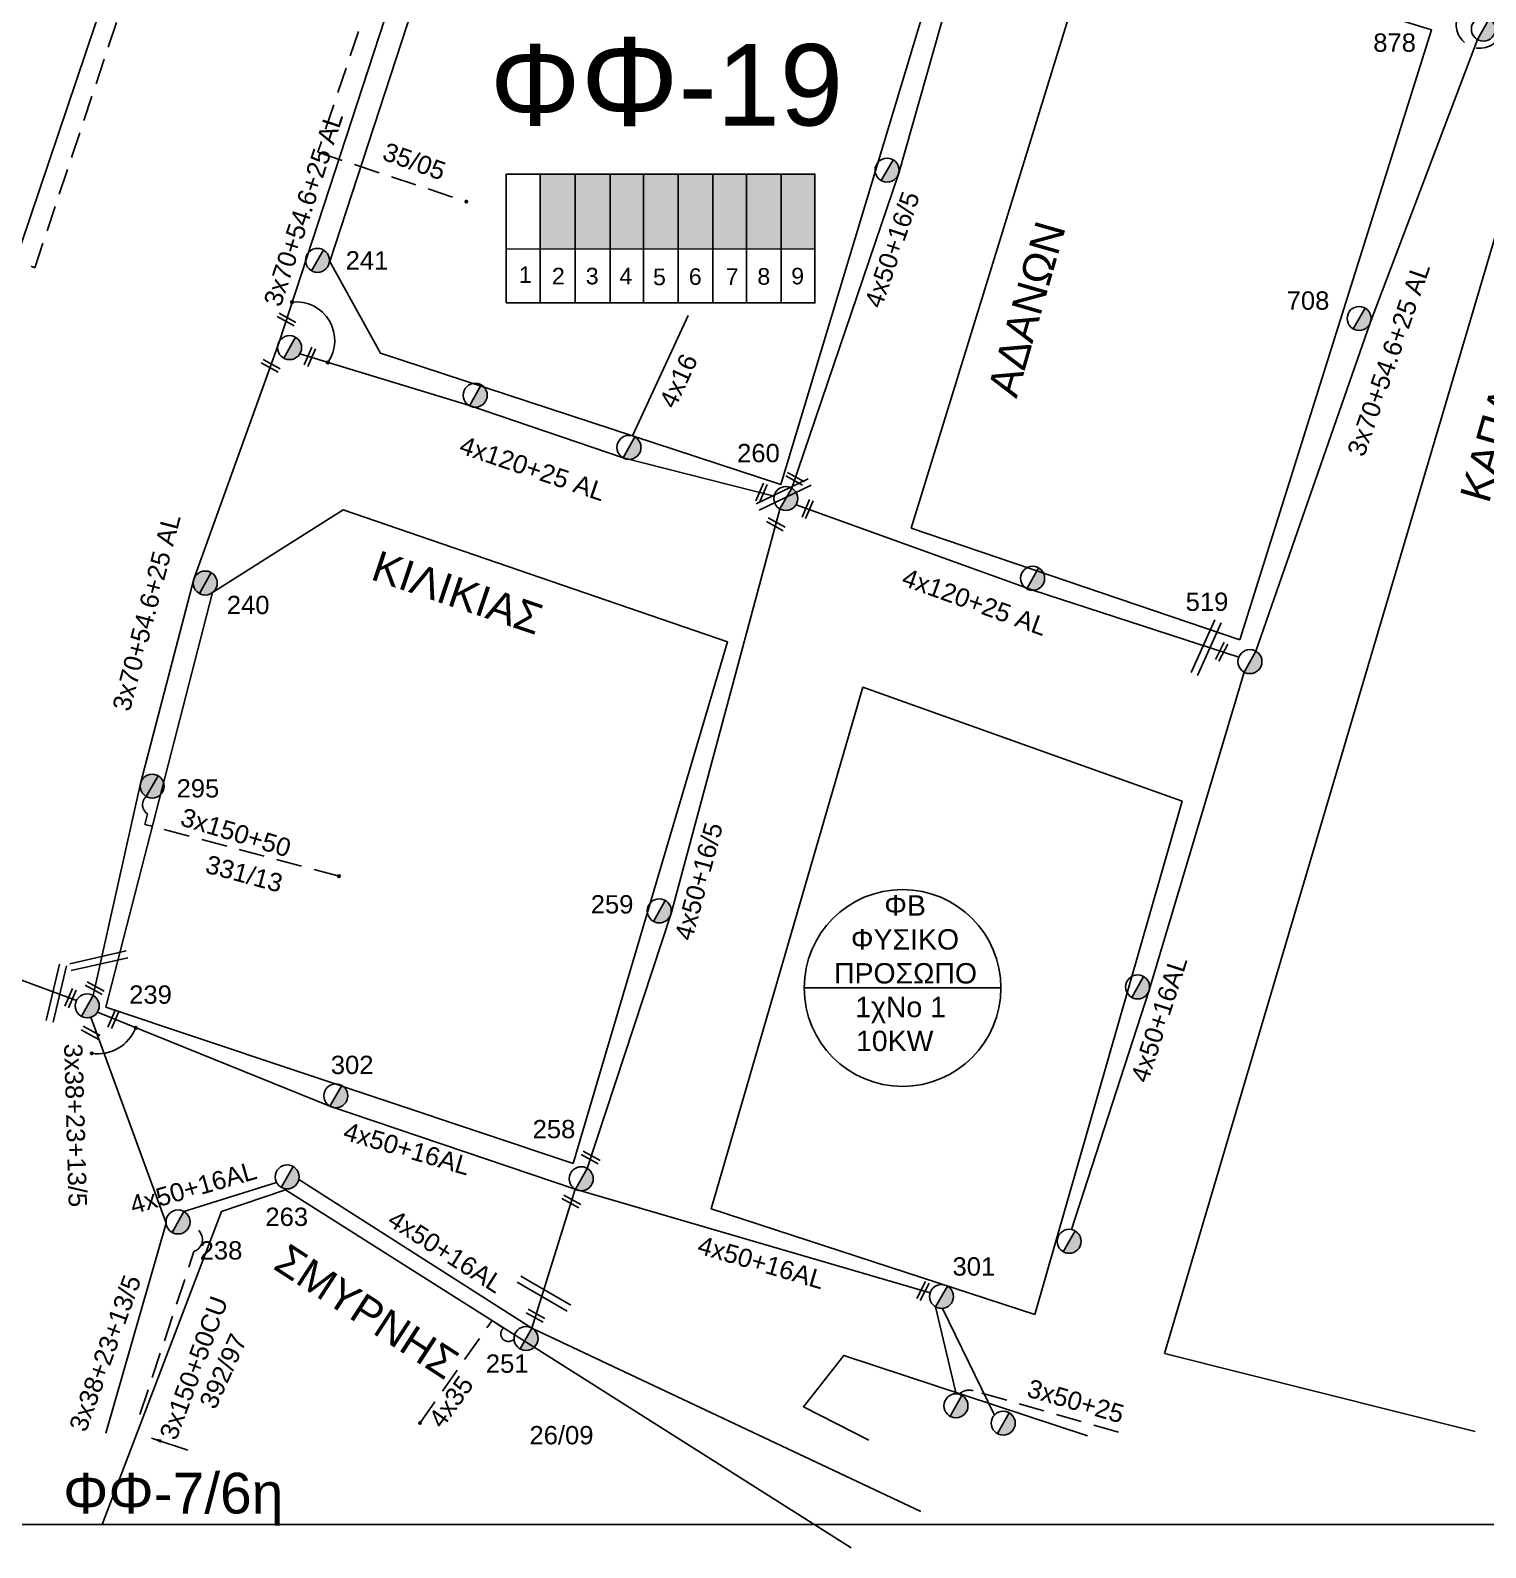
# Model space of a CAD drawing. Header units: millimetres. Extents: x 1421 to 7616, y 908 to 2861.
# Drawn here: x 5924.1 to 6067.1, y 1834 to 1983.1 of the extents above; entities that cross this region are included whole.
import ezdxf
from ezdxf.enums import TextEntityAlignment as Align

# ---------------------------------------------------------------- set-up
doc = ezdxf.new("R2010")
doc.units = ezdxf.units.MM
doc.linetypes.add('DASHED', pattern=[19.05, 12.7, -6.35])
for name, color, linetype, lineweight in [('3x150+50', 7, 'Continuous', 30), ('3x150+50+CPE', 7, 'DASHED', 30), ('3x38+23+13_5', 7, 'Continuous', 30), ('3x50+25', 7, 'Continuous', 30), ('4X35', 7, 'DASHED', 30), ('4x50+16_5', 7, 'Continuous', 30), ('Άγνωστα', 7, 'Continuous', 30), ('Γυμνά εναέρια ΧΤ και ΦΟΠ (3Φ)   4x50+16AL', 7, 'Continuous', 30), ('Εναέρια παροχή ΧΤ 4x16', 7, 'SYN_LINE', 30), ('Καλώδια ΧΤ   3x150+50CU', 7, 'DASHED', 30), ('Καλώδια ΧΤ   3x150AL+50CU', 7, 'DASHED', 30), ('Συνεστραμμένα ΧΤ   3x70+54.6+25 AL', 7, 'SYN_LINE', 30), ('Συνεστραμμένα ΧΤ   4x120+25 AL', 7, 'SYN_LINE', 30)]:
    doc.layers.add(name, color=color, linetype=linetype, lineweight=lineweight)
for name, color, linetype in [('Pillar OTE', 7, 'Continuous'), ('TEXT ΚΑΛΩΔΙΩΝ', 7, 'Continuous'), ('ΑΓΝΩΣΤΟ ΕΝΑΕΡΙΟ ΚΑΛΩΔΙΟ', 7, 'Continuous'), ('Επιγραφές - Σχήματα', 7, 'Continuous'), ('Μηχανική τομή', 7, 'Continuous'), ('Στύλος Ξύλινος', 7, 'Continuous'), ('Στύλος Ξύλινος @ 1', 7, 'Continuous'), ('Στύλος ΦΜ', 7, 'Continuous'), ('Στύλος ΦΜ @ 1', 7, 'Continuous'), ('Συνδέσεις', 7, 'Continuous'), ('Τομή', 7, 'Continuous'), ('Υπόβαθρο ΔΕΗ', 7, 'Continuous')]:
    doc.layers.add(name, color=color, linetype=linetype)
doc.styles.add('arial', font='ARIAL.TTF')
doc.styles.get("Standard").update_dxf_attribs({"font": 'ARIAL.TTF', "height": 1.8})
doc.linetypes.add('SYN_LINE', pattern='A,0.5,-0.0001,["/\\/\\/\\/",Standard,S=0.1,R=0,X=0,Y=-0.05],-0.25', length=0.7501)
doc.dimstyles.new('ISO-25', dxfattribs={"dimtxt": 2.5, "dimasz": 2.5, "dimexe": 1.25, "dimexo": 0.625, "dimtad": 1, "dimtxsty": 'Standard', "dimcen": 2.5, "dimadec": 0, "dimazin": 0, "dimtfac": 1, "dimtmove": 0, "dimatfit": 3, "dimfxl": 1, "dimarcsym": 0})

# ---------------------------------------------------------------- blocks, each defined once
blk = doc.blocks.new('ΥΠΑΡΧΩΝ ΤΣΙΜΕΝΤΕΝΙΟΣ ΣΤΥΛΟΣ')
at = {"layer": 'Στύλος ΦΜ'}
blk.add_hatch(color=7, dxfattribs=at).paths.add_polyline_path([(-1.29, -2.28, 0.574793), (2.62, 0, 0.268822), (1.3, 2.27)])
at = {"layer": 'Στύλος ΦΜ', "color": 7}
blk.add_line((-1.29, -2.28), (1.3, 2.27), dxfattribs=at)
blk.add_circle((0, 0), 2.62, dxfattribs=at)
at = {"layer": 'Στύλος ΦΜ', "flags": 4}
for tag, p in [('ΑΡΙΘΜΟΣ', (-4.68, 8.05)), ('ΤΥΠΟΣ', (-4.91, 3.03))]:
    blk.add_attdef(tag, p, '', height=4, dxfattribs=at)
blk = doc.blocks.new('ΥΠΑΡΧΩΝ ΞΥΛΙΝΟΣ ΣΤΥΛΟΣ')
at = {"layer": 'Στύλος Ξύλινος'}
h = blk.add_hatch(color=7, dxfattribs=at)
h.paths.add_polyline_path([(-2.62, 0, 0.270008), (-1.29, -2.28), (1.3, 2.27, 0.576266)])
h.paths.add_polyline_path([(-1.29, -2.28, 0.574793), (2.62, 0, 0.268822), (1.3, 2.27)])
at = {"layer": 'Στύλος Ξύλινος', "color": 7}
blk.add_line((-1.29, -2.28), (1.3, 2.27), dxfattribs=at)
blk.add_circle((0, 0), 2.62, dxfattribs=at)
at = {"layer": 'Στύλος Ξύλινος', "color": 1, "flags": 4}
for tag, p in [('ΑΡΙΘΜΟΣ', (-4.91, 8.6)), ('ΤΥΠΟΣ', (-4.85, 3.39))]:
    blk.add_attdef(tag, p, '', height=4, dxfattribs=at)
blk = doc.blocks.new('_ΣΥΝΔΕΣΗ')
at = {"layer": 'Συνδέσεις', "linetype": 'SYN_LINE', "ltscale": 40}
blk.add_hatch(color=256, dxfattribs=at).paths.add_polyline_path([(0.5, -0.01, 1), (-0.5, -0.01, 1)])
at = {"layer": 'Συνδέσεις'}
blk.add_circle((0, -0.01), 0.5, dxfattribs=at)
blk = doc.blocks.new('ΤΟΜΗ')
at = {"layer": 'Τομή', "ltscale": 40}
for p, q in [((11.33, -0.65), (-11.4, -0.65)), ((11.33, -3.42), (-11.4, -3.42))]:
    blk.add_line(p, q, dxfattribs=at)
blk = doc.blocks.new('ΜΗΧΑΝΙΚΗ ΤΟΜΗ')
at = {"layer": 'Μηχανική τομή', "ltscale": 40}
for p, q in [((-3.79, 1.21), (3.79, 1.21)), ((3.79, -0.34), (-3.79, -0.34))]:
    blk.add_line(p, q, dxfattribs=at)

msp = doc.modelspace()

# ---------------------------------------------------------------- hatches: boundary and pattern name
at = {"layer": 'Καλώδια ΧΤ   3x150AL+50CU', "linetype": 'DASHED', "lineweight": -3, "ltscale": 0.2}
h = msp.add_hatch(color=27, dxfattribs=at)
h.dxf.hatch_style = 1
h.paths.add_polyline_path([(5977.61, 1968.97), (5974.17, 1968.97), (5974.17, 1961.61), (5977.61, 1961.61)])
h = msp.add_hatch(color=1, dxfattribs=at)
h.dxf.hatch_style = 1
h.paths.add_polyline_path([(5977.61, 1961.61), (5981.05, 1961.61), (5981.05, 1968.97), (5977.61, 1968.97)])
h = msp.add_hatch(color=133, dxfattribs=at)
h.dxf.hatch_style = 1
h.paths.add_polyline_path([(5984.34, 1968.97), (5981.05, 1968.97), (5981.05, 1961.61), (5984.34, 1961.6)])
h = msp.add_hatch(color=2, dxfattribs=at)
h.dxf.hatch_style = 1
h.paths.add_polyline_path([(5984.34, 1961.6), (5987.73, 1961.6), (5987.73, 1968.97), (5984.34, 1968.97)])
h = msp.add_hatch(color=5, dxfattribs=at)
h.dxf.hatch_style = 1
h.paths.add_polyline_path([(5987.73, 1961.6), (5991.13, 1961.6), (5991.13, 1968.97), (5987.73, 1968.97)])
h = msp.add_hatch(color=6, dxfattribs=at)
h.dxf.hatch_style = 1
h.paths.add_polyline_path([(5994.46, 1961.59), (5994.46, 1968.97), (5991.13, 1968.97), (5991.13, 1961.6)])
h = msp.add_hatch(color=151, dxfattribs=at)
h.dxf.hatch_style = 1
h.paths.add_polyline_path([(5997.85, 1968.97), (5994.46, 1968.97), (5994.46, 1961.59), (5997.85, 1961.59)])
h = msp.add_hatch(color=62, dxfattribs=at)
h.dxf.hatch_style = 1
h.paths.add_polyline_path([(6001.24, 1968.97), (5997.85, 1968.97), (5997.85, 1961.59), (6001.24, 1961.59)])

# ---------------------------------------------------------------- linework, layer by layer
at = {"lineweight": -3, "ltscale": 0.2}
msp.add_line((6000.12, 1888.98), (6019.46, 1888.98), dxfattribs=at)
msp.add_circle((6009.79, 1888.98), 9.67, dxfattribs=at)
at = {"layer": '3x150+50', "color": 62, "linetype": 'DASHED', "lineweight": -3, "ltscale": 0.2}
msp.add_lwpolyline([(5965.77, 2008.75, 0.801676), (5964.84, 2008.27), (5952.31, 1971.11)], format="xyb", dxfattribs=at)
msp.add_lwpolyline([(5952.31, 1971.11), (5966.91, 1966.26)], dxfattribs=at)
at = {"layer": '3x150+50', "color": 2, "linetype": 'DASHED', "lineweight": -3, "ltscale": 0.2}
msp.add_lwpolyline([(5954.4, 1899.97), (5935.31, 1905.05), (5935.57, 1906.09, -0.499751), (5935.45, 1907.79, -2.533834)], format="xyb", dxfattribs=at)
at = {"layer": '3x150+50+CPE', "color": 85, "lineweight": -3, "ltscale": 0.2}
msp.add_lwpolyline([(5898.74, 2035.03), (5910.26, 2035.08), (5910.22, 1966.17), (5924.49, 1959.77), (5944.44, 2019.64, 0.961299), (5946.37, 2021.54, -0.91108)], format="xyb", dxfattribs=at)
at = {"layer": '3x38+23+13_5', "color": 30, "lineweight": -3, "ltscale": 0.1}
msp.add_lwpolyline([(5931.49, 1845.21), (5937.39, 1865.86), (5929.99, 1886.1)], dxfattribs=at)
at = {"layer": '3x50+25', "color": 30, "linetype": 'DASHED', "lineweight": -3, "ltscale": 0.2}
msp.add_lwpolyline([(6031.02, 1845.31), (6016.73, 1849.4, 0.265517), (6015.35, 1849.06, 2.462305)], format="xyb", dxfattribs=at)
at = {"layer": '4X35', "color": 173, "lineweight": -3, "ltscale": 0.2}
msp.add_lwpolyline([(5962.36, 1846.23), (5969.44, 1856.29), (5970.56, 1855.56, 1.047971), (5971.6, 1854.47, 0.57252)], format="xyb", dxfattribs=at)
at = {"layer": '4x50+16_5', "color": 2, "lineweight": -3, "ltscale": 0.1}
msp.add_lwpolyline([(5998.9, 1938.1), (6009.41, 1969.05), (6017.56, 1997.72)], dxfattribs=at)
at = {"layer": '4x50+16_5', "color": 30, "lineweight": -3, "ltscale": 0.1}
msp.add_lwpolyline([(5978.79, 1871.25), (5987.03, 1896.3), (5997.73, 1936.05)], dxfattribs=at)
at = {"layer": 'Pillar OTE', "lineweight": -3, "ltscale": 40}
for points in [[(5970.84, 1956.33), (5970.84, 1968.97), (6001.17, 1968.97), (6001.17, 1956.3), (5970.84, 1956.33)], [(5974.17, 1956.33), (5974.17, 1968.97)], [(5977.61, 1956.33), (5977.61, 1968.97)], [(5981.05, 1956.32), (5981.05, 1968.97)], [(5984.34, 1956.32), (5984.34, 1968.97)], [(5987.73, 1956.32), (5987.73, 1968.97)], [(5991.13, 1956.31), (5991.13, 1968.97)], [(5994.46, 1956.31), (5994.46, 1968.97)], [(5997.85, 1956.31), (5997.85, 1968.97)], [(5970.84, 1961.62), (6001.17, 1961.59)]]:
    msp.add_lwpolyline(points, dxfattribs=at)
at = {"layer": 'Άγνωστα', "lineweight": -3, "ltscale": 0.1}
msp.add_lwpolyline([(7529.06, 1836.26), (5255.84, 1836.26), (5255.84, 2847.77), (7529.06, 2847.77)], close=True, dxfattribs=at)
at = {"layer": 'ΑΓΝΩΣΤΟ ΕΝΑΕΡΙΟ ΚΑΛΩΔΙΟ', "color": 30, "lineweight": -3, "ltscale": 0.1}
for points in [[(5977.62, 1869.21), (5973.36, 1855.56)], [(6013.03, 1857.63), (6015.02, 1849.23)]]:
    msp.add_lwpolyline(points, dxfattribs=at)
at = {"layer": 'ΑΓΝΩΣΤΟ ΕΝΑΕΡΙΟ ΚΑΛΩΔΙΟ', "color": 30, "linetype": 'SYN_LINE', "lineweight": -3, "ltscale": 10}
msp.add_lwpolyline([(6013.73, 1857.49), (6018.82, 1847.01)], dxfattribs=at)
at = {"layer": 'Γυμνά εναέρια ΧΤ και ΦΟΠ (3Φ)   4x50+16AL', "color": 1, "lineweight": -3, "ltscale": 0.1}
msp.add_lwpolyline([(6026.41, 1865.24), (6034.03, 1888.78), (6043.36, 1920.03)], dxfattribs=at)
at = {"layer": 'Γυμνά εναέρια ΧΤ και ΦΟΠ (3Φ)   4x50+16AL', "color": 5, "lineweight": -3, "ltscale": 0.1}
msp.add_lwpolyline([(5901.04, 1897.94), (5928.59, 1887.74)], dxfattribs=at)
at = {"layer": 'Γυμνά εναέρια ΧΤ και ΦΟΠ (3Φ)   4x50+16AL', "color": 30, "lineweight": -3, "ltscale": 0.1}
msp.add_lwpolyline([(5930.64, 1886.59), (5953.5, 1877.36), (5977.62, 1869.21), (6012.5, 1859.03)], dxfattribs=at)
at = {"layer": 'Γυμνά εναέρια ΧΤ και ΦΟΠ (3Φ)   4x50+16AL', "color": 173, "lineweight": -3, "ltscale": 0.1}
for points in [[(5950.46, 1870.17), (5973.36, 1855.56), (6011.6, 1837.53)], [(5939.15, 1867.01), (5948.26, 1869.85)]]:
    msp.add_lwpolyline(points, dxfattribs=at)
at = {"layer": 'Εναέρια παροχή ΧΤ 4x16', "color": 2, "lineweight": -3, "ltscale": 15}
msp.add_lwpolyline([(5983.26, 1943.25), (5988.73, 1955.06)], dxfattribs=at)
at = {"layer": 'Καλώδια ΧΤ   3x150+50CU', "color": 151, "lineweight": -3, "ltscale": 0.2}
msp.add_lwpolyline([(6064.68, 1985.92), (6064.28, 1984.19, 0.919878), (6068.67, 1982.76), (6072.42, 1981.56), (6068.13, 1966.44), (6084.76, 1961.25)], format="xyb", dxfattribs=at)
at = {"layer": 'Καλώδια ΧΤ   3x150+50CU', "color": 173, "lineweight": -3, "ltscale": 0.2}
msp.add_lwpolyline([(5934.83, 1847.07), (5940.14, 1863.09, 0.885931), (5939.63, 1865.48, -3.604542)], format="xyb", dxfattribs=at)
at = {"layer": 'Συνεστραμμένα ΧΤ   3x70+54.6+25 AL', "color": 2, "lineweight": -3, "ltscale": 15}
msp.add_lwpolyline([(5930.23, 1888.25), (5934.88, 1909.06), (5940.13, 1929.15), (5948.5, 1952.45), (5960.02, 1987.66), (5965.74, 2004.06)], dxfattribs=at)
at = {"layer": 'Συνεστραμμένα ΧΤ   3x70+54.6+25 AL', "color": 1, "lineweight": -3, "ltscale": 15}
msp.add_lwpolyline([(6044.53, 1922.07), (6055.76, 1954.34), (6066.3, 1982.2)], dxfattribs=at)
at = {"layer": 'Συνεστραμμένα ΧΤ   4x120+25 AL', "color": 2, "lineweight": -3, "ltscale": 15}
msp.add_lwpolyline([(5950.55, 1951.3), (5967.21, 1946.21), (5982.32, 1941.08), (5997.16, 1937.32)], dxfattribs=at)
at = {"layer": 'Συνεστραμμένα ΧΤ   4x120+25 AL', "color": 30, "lineweight": -3, "ltscale": 15}
msp.add_lwpolyline([(5999.32, 1936.46), (6022.61, 1928.06), (6042.85, 1921.48)], dxfattribs=at)
at = {"layer": 'Υπόβαθρο ΔΕΗ', "lineweight": -3, "ltscale": 0.1}
for points in [[(5923.16, 1962.08), (5911.7, 1967.27), (5912.45, 2051.84), (5901.17, 2121.99), (5969.41, 2099.23)], [(5953.5, 1960.38), (5958.47, 1951.38), (5997.82, 1938.47), (6015.77, 1998), (5970.84, 2013.44)], [(5977.42, 1871.72), (5931.48, 1887.1), (5941.97, 1927.84), (5954.82, 1935.97), (5992.59, 1922.99)]]:
    msp.add_lwpolyline(points, close=True, dxfattribs=at)
for points in [[(6035.53, 1853.05), (6097.61, 2062.68)], [(6010.63, 1934.17), (6028.85, 1993.3), (6061.8, 1983.13), (6042.94, 1923.2)], [(6010.63, 1934.17), (6042.94, 1923.2)], [(6022.81, 1856.88), (6037.27, 1907.34), (6005.88, 1918.53), (5990.97, 1867.28), (6022.81, 1856.88)], [(5931.12, 1836.26), (5942.85, 1867.02), (5949.12, 1869.15), (6004.73, 1833.97)], [(6006.46, 1844.53), (6000.04, 1847.83), (6004.01, 1852.86), (6027.96, 1844.96)], [(6066.09, 1845.4), (6035.53, 1853.05)]]:
    msp.add_lwpolyline(points, dxfattribs=at)
at = {"layer": 'Υπόβαθρο ΔΕΗ', "lineweight": -3}
for centre, radius, start, end in [((5950.2, 1952.62), 3.78, 325.1215, 96.3903), ((5930.68, 1886.51), 4, 261.5243, 338.881)]:
    msp.add_arc(centre, radius, start, end, dxfattribs=at)

# ---------------------------------------------------------------- block references
at = {"layer": 'Μηχανική τομή', "lineweight": -3, "xscale": 0.2499999999999675, "yscale": 0.2499999999999675, "zscale": 0.2499999999999675}
for p, rotation in [((5949.29, 1954.78), 150.9786691597032), ((5947.73, 1950.21), 150.9786691597032), ((5951.63, 1950.97), 66.69228491677389), ((5996.02, 1937.61), 66.69228491677389), ((5999.28, 1939.11), 150.9786691597032), ((6000.56, 1936.01), 66.69228491677389), ((5997.38, 1934.64), 150.9786691597032), ((6041.05, 1922.07), 242.5105385744271), ((5930.43, 1889.05), 150.9786691597032), ((5928.09, 1887.94), 66.69228491677389), ((5932.34, 1885.89), 66.69228491677389), ((5930.04, 1884.68), 150.9786691597032), ((5979.19, 1872.41), 150.9786691597032), ((5977.29, 1868.08), 150.9786691597032), ((6011.7, 1859.26), 242.5105385744271), ((5973.77, 1856.87), 150.9786691597032)]:
    msp.add_blockref('ΜΗΧΑΝΙΚΗ ΤΟΜΗ', p, dxfattribs=dict(at, rotation=rotation))
at = {"layer": 'Στύλος Ξύλινος @ 1', "lineweight": -3, "ltscale": 40}
ref = msp.add_blockref('ΥΠΑΡΧΩΝ ΞΥΛΙΝΟΣ ΣΤΥΛΟΣ', (5941.25, 1928.78), dxfattribs=dict(at, xscale=0.4499999999998181, yscale=0.4499999999998181, zscale=0.4499999999998181))
ref.add_attrib('ΤΥΠΟΣ', '240', (5943.37, 1925.72), dxfattribs={"layer": 'Στύλος Ξύλινος', "height": 1.8, "flags": 4})
ref = msp.add_blockref('ΥΠΑΡΧΩΝ ΞΥΛΙΝΟΣ ΣΤΥΛΟΣ', (5936.03, 1908.82), dxfattribs=dict(at, xscale=0.4499999999998181, yscale=0.4499999999998181, zscale=0.4499999999998181))
ref.add_attrib('ΤΥΠΟΣ', '295', (5938.43, 1907.7), dxfattribs={"layer": 'Στύλος Ξύλινος', "height": 1.8, "flags": 4})
at = {"layer": 'Στύλος ΦΜ @ 1', "lineweight": -3, "ltscale": 40}
ref = msp.add_blockref('ΥΠΑΡΧΩΝ ΤΣΙΜΕΝΤΕΝΙΟΣ ΣΤΥΛΟΣ', (6066.88, 1983.22), dxfattribs=dict(at, xscale=0.4499999999998181, yscale=0.4499999999998181, zscale=0.4499999999998181))
ref.add_attrib('ΤΥΠΟΣ', '878', (6056.06, 1980.99), dxfattribs={"layer": 'Στύλος ΦΜ', "height": 1.8, "flags": 4})
at = {"layer": 'Στύλος ΦΜ @ 1', "lineweight": -3, "ltscale": 40, "xscale": 0.4499999999998181, "yscale": 0.4499999999998181, "zscale": 0.4499999999998181}
for p in [(6008.27, 1969.36), (5949.54, 1951.91), (5967.79, 1947.23), (5982.9, 1942.11), (6022.58, 1929.24), (6032.9, 1889.08), (6026.17, 1864.08), (6015.04, 1847.92), (6019.69, 1846.21)]:
    msp.add_blockref('ΥΠΑΡΧΩΝ ΤΣΙΜΕΝΤΕΝΙΟΣ ΣΤΥΛΟΣ', p, dxfattribs=at)
at = {"layer": 'Στύλος ΦΜ @ 1', "lineweight": -3, "ltscale": 40}
ref = msp.add_blockref('ΥΠΑΡΧΩΝ ΤΣΙΜΕΝΤΕΝΙΟΣ ΣΤΥΛΟΣ', (5952.28, 1960.49), dxfattribs=dict(at, xscale=0.4499999999998181, yscale=0.4499999999998181, zscale=0.4499999999998181))
ref.add_attrib('ΤΥΠΟΣ', '241', (5955.05, 1959.59), dxfattribs={"layer": 'Στύλος ΦΜ', "height": 1.8, "flags": 4})
ref = msp.add_blockref('ΥΠΑΡΧΩΝ ΤΣΙΜΕΝΤΕΝΙΟΣ ΣΤΥΛΟΣ', (6054.67, 1954.78), dxfattribs=dict(at, xscale=0.4499999999998181, yscale=0.4499999999998181, zscale=0.4499999999998181))
ref.add_attrib('ΤΥΠΟΣ', '708', (6047.55, 1955.64), dxfattribs={"layer": 'Στύλος ΦΜ', "height": 1.8, "flags": 4})
ref = msp.add_blockref('ΥΠΑΡΧΩΝ ΤΣΙΜΕΝΤΕΝΙΟΣ ΣΤΥΛΟΣ', (5998.31, 1937.08), dxfattribs=dict(at, xscale=0.4499999999998181, yscale=0.4499999999998181, zscale=0.4499999999998181))
ref.add_attrib('ΤΥΠΟΣ', '260', (5993.53, 1940.65), dxfattribs={"layer": 'Στύλος ΦΜ', "height": 1.8, "flags": 4})
ref = msp.add_blockref('ΥΠΑΡΧΩΝ ΤΣΙΜΕΝΤΕΝΙΟΣ ΣΤΥΛΟΣ', (6043.94, 1921.05), dxfattribs=dict(at, xscale=0.4499999999998181, yscale=0.4499999999998181, zscale=0.4499999999998181))
ref.add_attrib('ΤΥΠΟΣ', '519', (6037.62, 1926.04), dxfattribs={"layer": 'Στύλος ΦΜ', "height": 1.8, "flags": 4})
ref = msp.add_blockref('ΥΠΑΡΧΩΝ ΤΣΙΜΕΝΤΕΝΙΟΣ ΣΤΥΛΟΣ', (5985.88, 1896.55), dxfattribs=dict(at, xscale=0.4499999999998181, yscale=0.4499999999998181, zscale=0.4499999999998181))
ref.add_attrib('ΤΥΠΟΣ', '259', (5979.14, 1896.3), dxfattribs={"layer": 'Στύλος ΦΜ', "height": 1.8, "flags": 4})
ref = msp.add_blockref('ΥΠΑΡΧΩΝ ΤΣΙΜΕΝΤΕΝΙΟΣ ΣΤΥΛΟΣ', (5929.65, 1887.22), dxfattribs=dict(at, xscale=0.4499999999998181, yscale=0.4499999999998181, zscale=0.4499999999998181))
ref.add_attrib('ΤΥΠΟΣ', '239', (5933.77, 1887.43), dxfattribs={"layer": 'Στύλος ΦΜ', "height": 1.8, "flags": 4})
ref = msp.add_blockref('ΥΠΑΡΧΩΝ ΤΣΙΜΕΝΤΕΝΙΟΣ ΣΤΥΛΟΣ', (5954.08, 1878.38), dxfattribs=dict(at, xscale=0.4499999999998181, yscale=0.4499999999998181, zscale=0.4499999999998181))
ref.add_attrib('ΤΥΠΟΣ', '302', (5953.59, 1880.52), dxfattribs={"layer": 'Στύλος ΦΜ', "height": 1.8, "flags": 4})
ref = msp.add_blockref('ΥΠΑΡΧΩΝ ΤΣΙΜΕΝΤΕΝΙΟΣ ΣΤΥΛΟΣ', (5978.21, 1870.23), dxfattribs=dict(at, xscale=0.4499999999998181, yscale=0.4499999999998181, zscale=0.4499999999998181))
ref.add_attrib('ΤΥΠΟΣ', '258', (5973.43, 1874.21), dxfattribs={"layer": 'Στύλος ΦΜ', "height": 1.8, "flags": 4})
ref = msp.add_blockref('ΥΠΑΡΧΩΝ ΤΣΙΜΕΝΤΕΝΙΟΣ ΣΤΥΛΟΣ', (5949.3, 1870.41), dxfattribs=dict(at, xscale=0.4499999999998181, yscale=0.4499999999998181, zscale=0.4499999999998181))
ref.add_attrib('ΤΥΠΟΣ', '263', (5947.16, 1865.59), dxfattribs={"layer": 'Στύλος ΦΜ', "height": 1.8, "flags": 4})
ref = msp.add_blockref('ΥΠΑΡΧΩΝ ΤΣΙΜΕΝΤΕΝΙΟΣ ΣΤΥΛΟΣ', (5938.57, 1865.98), dxfattribs=dict(at, xscale=0.4499999999998181, yscale=0.4499999999998181, zscale=0.4499999999998181))
ref.add_attrib('ΤΥΠΟΣ', '238', (5940.7, 1862.29), dxfattribs={"layer": 'Στύλος ΦΜ', "height": 1.8, "flags": 4})
ref = msp.add_blockref('ΥΠΑΡΧΩΝ ΤΣΙΜΕΝΤΕΝΙΟΣ ΣΤΥΛΟΣ', (6013.62, 1858.66), dxfattribs=dict(at, xscale=0.4499999999998181, yscale=0.4499999999998181, zscale=0.4499999999998181))
ref.add_attrib('ΤΥΠΟΣ', '301', (6014.7, 1860.71), dxfattribs={"layer": 'Στύλος ΦΜ', "height": 1.8, "flags": 4})
ref = msp.add_blockref('ΥΠΑΡΧΩΝ ΤΣΙΜΕΝΤΕΝΙΟΣ ΣΤΥΛΟΣ', (5972.78, 1854.53), dxfattribs=dict(at, xscale=0.4499999999998181, yscale=0.4499999999998181, zscale=0.4499999999998181))
ref.add_attrib('ΤΥΠΟΣ', '251', (5968.83, 1851.16), dxfattribs={"layer": 'Στύλος ΦΜ', "height": 1.8, "flags": 4})
at = {"layer": 'Συνδέσεις', "lineweight": -3, "xscale": 0.25, "yscale": 0.25, "zscale": 0.25}
for p in [(5966.91, 1966.27), (5949.78, 1956.38), (5953.3, 1950.46), (5954.4, 1899.97), (5934.41, 1885.07), (5930.09, 1882.55), (5962.36, 1846.23)]:
    msp.add_blockref('_ΣΥΝΔΕΣΗ', p, dxfattribs=at)
at = {"layer": 'Τομή', "lineweight": -3}
for p, xscale, yscale, zscale, rotation in [((5998.31, 1937.01), 0.2499999999999995, 0.2499999999999995, 0.2499999999999995, 205.6758355625023), ((6039.17, 1922.64), 0.2499999999999998, 0.2499999999999998, 0.2499999999999998, 65.88126987708605), ((5930.88, 1891.16), 0.2499999999999996, 0.2499999999999996, 0.2499999999999996, 192.7861327388687), ((5927.11, 1888.34), 0.2499999999999995, 0.2499999999999995, 0.2499999999999995, 256.6325675569531), ((5974.28, 1858.5), 0.2499999999999995, 0.2499999999999995, 0.2499999999999995, 149.9846438103413)]:
    msp.add_blockref('ΤΟΜΗ', p, dxfattribs=dict(at, xscale=xscale, yscale=yscale, zscale=zscale, rotation=rotation))

# ---------------------------------------------------------------- texts
at = {"lineweight": -3, "ltscale": 40, "char_height": 3, "width": 64.8866, "attachment_point": 1, "style": 'arial'}
for s, insert, rotation in [('ΑΔΑΝΩΝ', (6018.11, 1947.68), 73.9394), ('ΚΑΠΑΔΟΚΙΑΣ', (6064.53, 1937.33), 73.9394), ('ΚΙΛΙΚΙΑΣ', (5958.35, 1932.03), 341.3312), ('ΣΜΥΡΝΗΣ', (5949.43, 1863.98), 326.9784)]:
    msp.add_mtext(s, dxfattribs=dict(at, insert=insert, rotation=rotation))
at = {"lineweight": -3, "ltscale": 30, "char_height": 1.63, "width": 11.2573, "attachment_point": 1}
for s, insert in [('1', (5972.08, 1959.9)), ('2', (5975.32, 1959.76)), ('3', (5978.65, 1959.76)), ('4', (5981.96, 1959.76)), ('5', (5985.26, 1959.68)), ('6', (5988.78, 1959.71)), ('7', (5992.41, 1959.71)), ('8', (5995.52, 1959.73)), ('9', (5998.85, 1959.76))]:
    msp.add_mtext(s, dxfattribs=dict(at, insert=insert))
at = {"layer": 'TEXT ΚΑΛΩΔΙΩΝ', "lineweight": -3, "ltscale": 0.1, "style": 'arial'}
for s, rotation, p in [(' 3x70+54.6+25 AL', 71.8685, (5950.78, 1965.2)), ('4x50+16/5', 71.2497, (6008.76, 1961.55)), (' 3x70+54.6+25 AL', 70.8076, (6057.45, 1950.42)), ('4x16', 65.1506, (5987.75, 1948.65)), ('4x120+25 AL', 341.2683, (5973.43, 1940.04)), (' 3x70+54.6+25 AL', 75.3459, (5935.38, 1925.56)), ('4x120+25 AL', 340.1618, (6016.89, 1926.92)), ('3x150+50', 343.2838, (5944.26, 1904.26)), ('4x50+16/5', 74.9341, (5989.75, 1899.46)), ('4x50+16AL', 72.0466, (6035, 1885.91)), ('3x38+23+13/5', 271.6539, (5928.5, 1875.48)), ('4x50+16AL', 343.738, (5961.08, 1873.19)), ('4x50+16AL', 16.0455, (5940.06, 1869.36)), ('4x50+16AL', 327.4598, (5964.9, 1863.09)), ('4x50+16AL', 343.738, (5995.9, 1862)), ('3x38+23+13/5', 70.0787, (5931.4, 1853.09)), (' 3x150+50CU', 69.6001, (5939.99, 1851.32)), ('4x35', 54.1777, (5965.4, 1848.32)), ('3x50+25', 344.0204, (6026.82, 1848.38))]:
    msp.add_text(s, height=1.8, rotation=rotation, dxfattribs=at).set_placement(p, align=Align.MIDDLE_CENTER)
at = {"layer": 'Άγνωστα', "color": 7, "lineweight": -3, "insert": (5959.14, 1972.13), "char_height": 1.8, "attachment_point": 1, "rotation": 340.3812}
msp.add_mtext_dynamic_manual_height_columns('35/05', width=1.8, gutter_width=2.31, heights=[1.06], dxfattribs=at)
at = {"layer": 'Άγνωστα', "color": 7, "lineweight": -3}
note = msp.add_mtext_dynamic_manual_height_columns('331/13\\P', width=1.8, gutter_width=2.31, heights=[0.838, 0], dxfattribs=dict(at, insert=(5937.63, 1903.15), char_height=1.8, attachment_point=1, rotation=344.9209))
for column, words in zip(note.columns.linked_columns, ['\\P']):
    column.text = words
note = msp.add_mtext_dynamic_manual_height_columns('392/97\\P', width=1.8, gutter_width=2.31, heights=[0.838, 0], dxfattribs=dict(at, insert=(5938.9, 1844.45), char_height=1.8, attachment_point=1, rotation=65.6405))
for column, words in zip(note.columns.linked_columns, ['\\P']):
    column.text = words
note = msp.add_mtext_dynamic_manual_height_columns('26/09\\P', width=1.8, gutter_width=2.31, heights=[0.838, 0], dxfattribs=dict(at, insert=(5969.01, 1845.93), char_height=1.8, attachment_point=1))
for column, words in zip(note.columns.linked_columns, ['\\P']):
    column.text = words
at = {"layer": 'Επιγραφές - Σχήματα', "lineweight": -3, "ltscale": 0.2, "insert": (5927.27, 1841.33), "char_height": 4, "width": 19.6719, "attachment_point": 1}
msp.add_mtext('ΦΦ-7/6η', dxfattribs=at)
at = {"layer": 'Υπόβαθρο ΔΕΗ', "lineweight": -3, "insert": (5969.22, 1982.41), "char_height": 8, "width": 84.6573, "attachment_point": 1}
msp.add_mtext('Φ{\\H1.0833x;Φ}-19', dxfattribs=at)
at = {"layer": 'Υπόβαθρο ΔΕΗ', "lineweight": -3, "char_height": 2, "attachment_point": 1}
for s, heights, insert in [('{\\W8.64836; }ΦΒ \\P{\\W4.42067; }ΦΥΣΙΚΟ \\P{\\W2.28183; }ΠΡΟΣΩΠΟ', [9.11], (6001.28, 1898.09)), ('{\\W5.64925; }1χΝο 1\\P{\\W5.75643; }10KW', [0], (6000.75, 1888.11))]:
    msp.add_mtext_dynamic_manual_height_columns(s, width=17.2548, gutter_width=12.5, heights=heights, dxfattribs=dict(at, insert=insert))

# ---------------------------------------------------------------- leaders
at = {"layer": 'Επιγραφές - Σχήματα', "lineweight": -3, "ltscale": 40}
msp.add_leader([(5935.97, 1844.74), (5939.55, 1843.57)], dimstyle='ISO-25', override={"dimasz": 1, "dimtad": 0}, dxfattribs=at)

doc.saveas('drawing.dxf')
